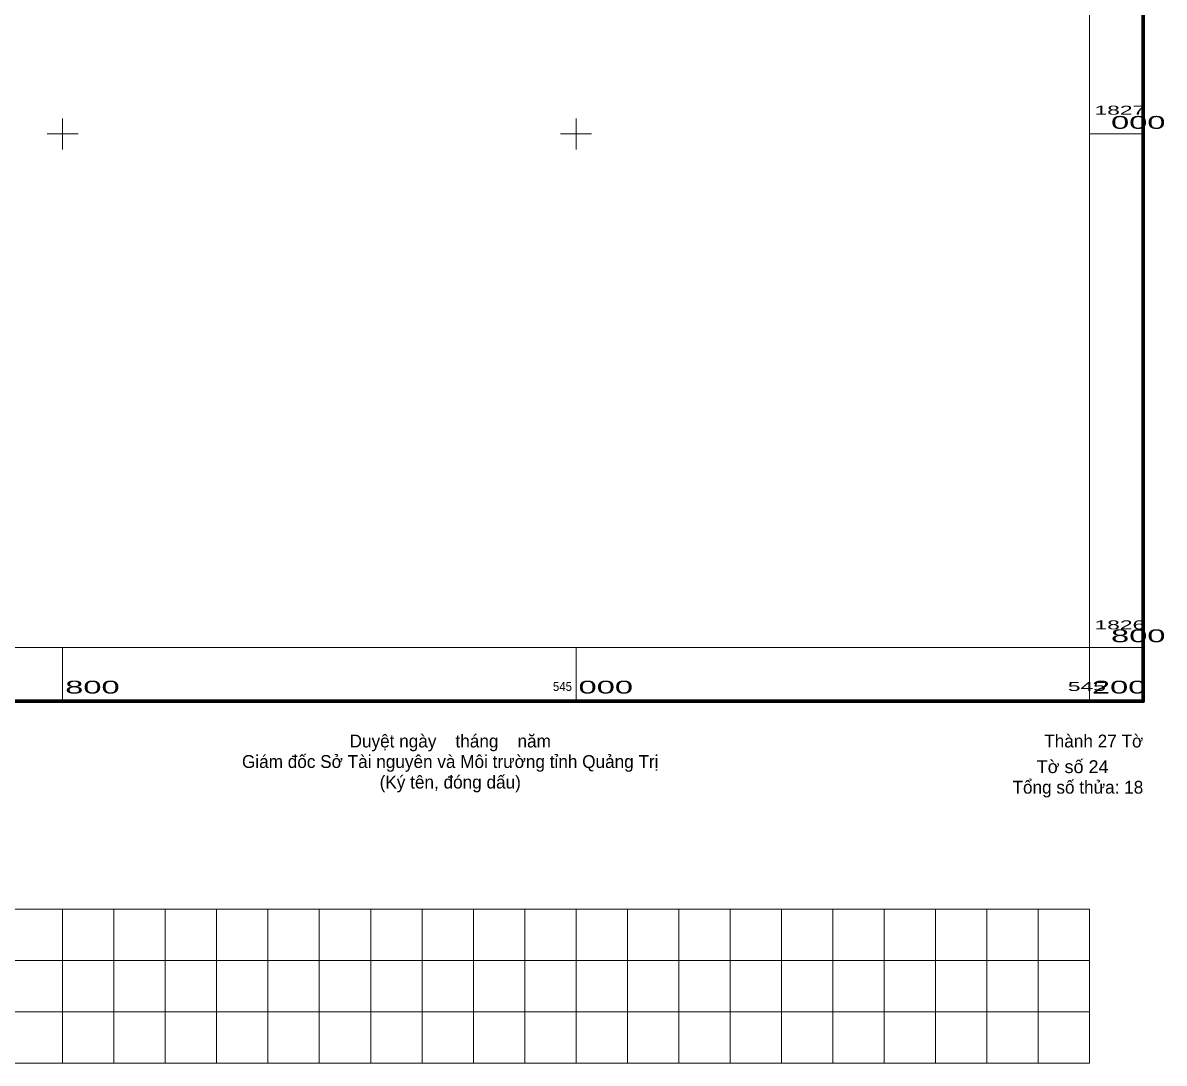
# Model space of a CAD drawing. Header units: metres. Extents: x 543779 to 545237, y 1826638 to 1828293.
# Drawn here: x 544784.5 to 545229.1, y 1826638 to 1827043.3 of the extents above; entities that cross this region are included whole.
import ezdxf
from ezdxf.enums import TextEntityAlignment as Align

# ---------------------------------------------------------------- set-up
doc = ezdxf.new("R2010")
doc.units = ezdxf.units.M
doc.header["$LTSCALE"] = 0.6
doc.layers.add('63', color=7, linetype='Continuous', lineweight=13)

msp = doc.modelspace()

# ---------------------------------------------------------------- linework, layer by layer
at = {"layer": '63'}
for p, q in [((544800, 1826994), (544800, 1827006)), ((545000, 1826994), (545000, 1827006)), ((544794, 1827000), (544806, 1827000)), ((544994, 1827000), (545006, 1827000)), ((545200, 1827000), (545221, 1827000)), ((544800, 1826800), (544800, 1826779)), ((545000, 1826800), (545000, 1826779)), ((545200, 1826800), (545200, 1826779)), ((545200, 1826800), (545221, 1826800)), ((544800, 1826698), (544800, 1826638)), ((544820, 1826698), (544820, 1826638)), ((544840, 1826698), (544840, 1826638)), ((544860, 1826698), (544860, 1826638)), ((544880, 1826698), (544880, 1826638)), ((544900, 1826698), (544900, 1826638)), ((544920, 1826698), (544920, 1826638)), ((544940, 1826698), (544940, 1826638)), ((544960, 1826698), (544960, 1826638)), ((544980, 1826698), (544980, 1826638)), ((545000, 1826698), (545000, 1826638)), ((545020, 1826698), (545020, 1826638)), ((545040, 1826698), (545040, 1826638)), ((545060, 1826698), (545060, 1826638)), ((545080, 1826698), (545080, 1826638)), ((545100, 1826698), (545100, 1826638)), ((545120, 1826698), (545120, 1826638)), ((545140, 1826698), (545140, 1826638)), ((545160, 1826698), (545160, 1826638)), ((545180, 1826698), (545180, 1826638)), ((543800, 1826678), (545200, 1826678)), ((543800, 1826658), (545200, 1826658))]:
    msp.add_line(p, q, dxfattribs=at)
at = {"layer": '63', "lineweight": 158}
msp.add_lwpolyline([(543779, 1828221), (545221, 1828221), (545221, 1826779), (543779, 1826779)], close=True, dxfattribs=at)
at = {"layer": '63'}
for points in [[(543800, 1828200), (545200, 1828200), (545200, 1826800), (543800, 1826800)], [(543800, 1826698), (545200, 1826698), (545200, 1826638), (543800, 1826638)]]:
    msp.add_lwpolyline(points, close=True, dxfattribs=at)

# ---------------------------------------------------------------- texts
at = {"layer": '63', "width": 1.9}
for s, height, p in [('1827', 3.5, (545202, 1827007.51)), ('1826', 3.5, (545202, 1826807)), ('800', 5, (544801, 1826782)), ('000', 5, (545001, 1826782)), ('200', 5, (545201, 1826782))]:
    msp.add_text(s, height=height, dxfattribs=at).set_placement(p)
at = {"layer": '63'}
for s, height, width, p in [('000', 5, 1.9, (545229.64, 1827002)), ('800', 5, 1.9, (545229.64, 1826802)), ('545', 3.5, 0.95, (544998.44, 1826783)), ('545', 3.5, 1.9, (545206.45, 1826783)), ('Tờ số 24', 5, 1.05, (545207.49, 1826751))]:
    msp.add_text(s, height=height, dxfattribs=dict(at, width=width)).set_placement(p, align=Align.RIGHT)
for s, p in [('Duyệt ngày    tháng    năm', (544951.005, 1826761)), ('Giám đốc Sở Tài nguyên và Môi trường tỉnh Quảng Trị', (544951, 1826753)), ('(Ký tên, đóng dấu)', (544951, 1826745))]:
    msp.add_text(s, height=5, dxfattribs=at).set_placement(p, align=Align.CENTER)
for s, p in [('Thành 27 Tờ', (545221, 1826761)), ('Tổng số thửa: 18', (545221, 1826743))]:
    msp.add_text(s, height=5, dxfattribs=at).set_placement(p, align=Align.RIGHT)

doc.saveas('drawing.dxf')
